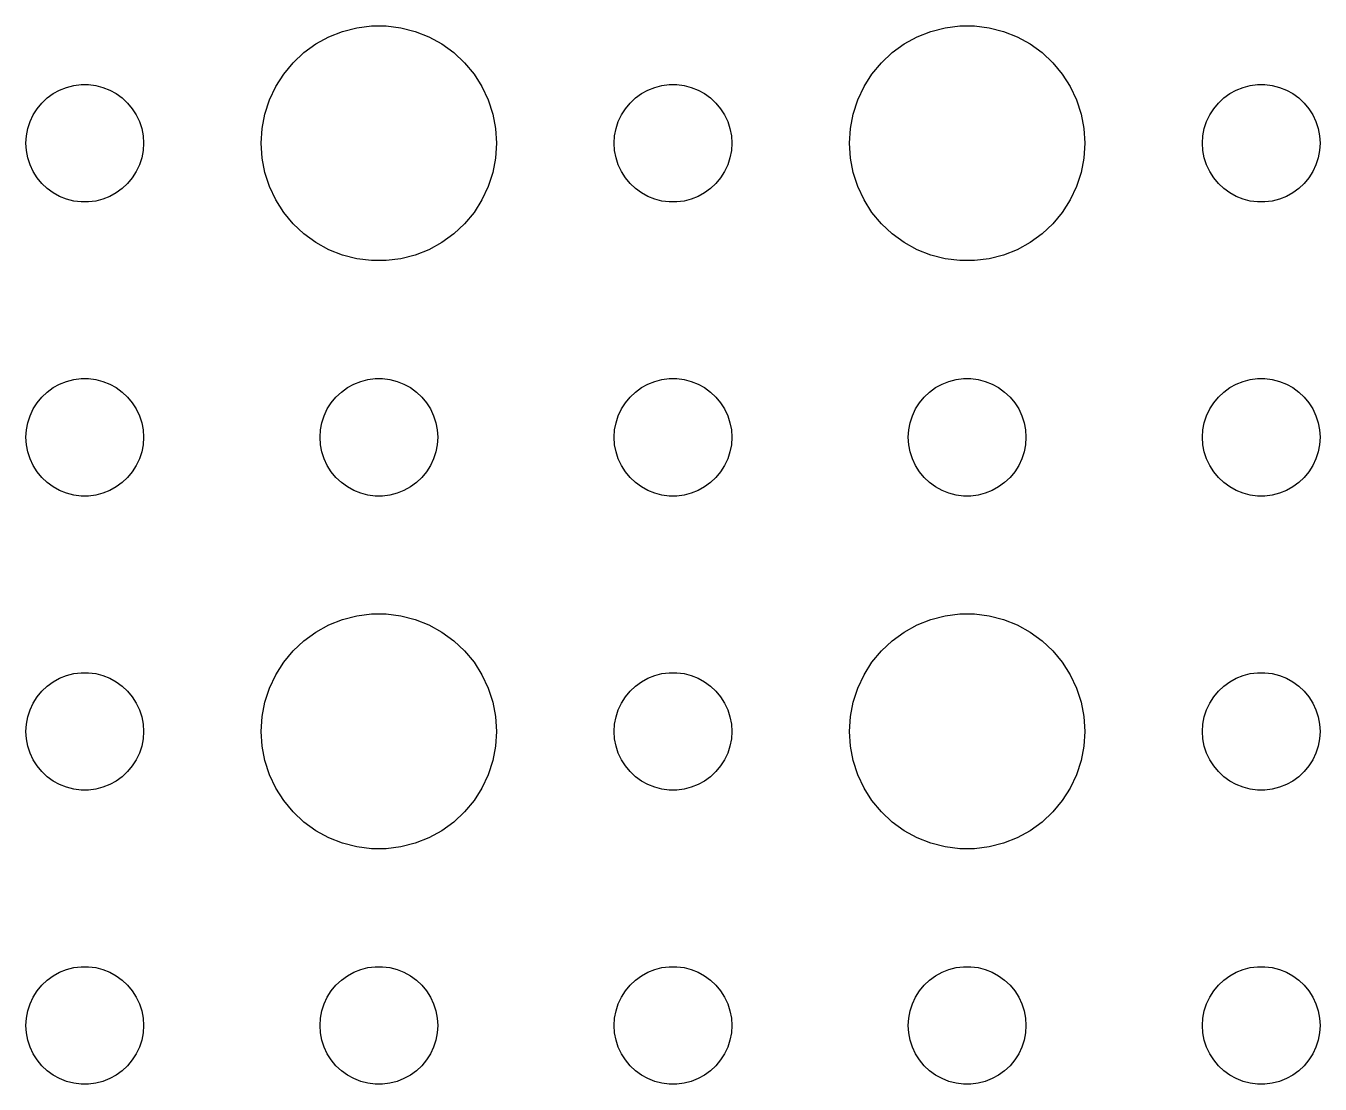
# Model space of a CAD drawing. Header units: metres. Extents: x -150 to 150, y -112 to 112.
# Drawn here: x -1.5 to 31.5, y -54 to -27.01 of the extents above; entities that cross this region are included whole.
import ezdxf

# ---------------------------------------------------------------- set-up
doc = ezdxf.new("R2010")
doc.units = ezdxf.units.M

msp = doc.modelspace()

# ---------------------------------------------------------------- linework, layer by layer
for p, q in [((6.57294, -27.1468), (6.93785, -27.0531)), ((6.93785, -27.0531), (7.31161, -27.0059)), ((7.31161, -27.0059), (7.68837, -27.0059)), ((7.68837, -27.0059), (8.06213, -27.0531)), ((8.06213, -27.0531), (8.42705, -27.1468)), ((21.5729, -27.1468), (21.9379, -27.0531)), ((21.9379, -27.0531), (22.3116, -27.0059)), ((22.3116, -27.0059), (22.6884, -27.0059)), ((22.6884, -27.0059), (23.0621, -27.0531)), ((23.0621, -27.0531), (23.427, -27.1468)), ((5.89252, -27.467), (6.22266, -27.2855)), ((6.22266, -27.2855), (6.57294, -27.1468)), ((8.42705, -27.1468), (8.77733, -27.2855)), ((8.77733, -27.2855), (9.10747, -27.467)), ((20.8925, -27.467), (21.2227, -27.2855)), ((21.2227, -27.2855), (21.5729, -27.1468)), ((23.427, -27.1468), (23.7773, -27.2855)), ((23.7773, -27.2855), (24.1075, -27.467)), ((5.31308, -27.9464), (5.58772, -27.6884)), ((5.58772, -27.6884), (5.89252, -27.467)), ((9.10747, -27.467), (9.41226, -27.6884)), ((9.41226, -27.6884), (9.6869, -27.9464)), ((20.3131, -27.9464), (20.5877, -27.6884)), ((20.5877, -27.6884), (20.8925, -27.467)), ((24.1075, -27.467), (24.4123, -27.6884)), ((24.4123, -27.6884), (24.6869, -27.9464)), ((5.07294, -28.2366), (5.31308, -27.9464)), ((9.6869, -27.9464), (9.92705, -28.2366)), ((20.0729, -28.2366), (20.3131, -27.9464)), ((24.6869, -27.9464), (24.927, -28.2366)), ((4.87108, -28.5547), (5.07294, -28.2366)), ((9.92705, -28.2366), (10.1289, -28.5547)), ((19.8711, -28.5547), (20.0729, -28.2366)), ((24.927, -28.2366), (25.1289, -28.5547)), ((-0.80373, -28.7335), (-0.63866, -28.6427)), ((-0.63866, -28.6427), (-0.46352, -28.5734)), ((-0.46352, -28.5734), (-0.28107, -28.5266)), ((-0.28107, -28.5266), (-0.09418, -28.503)), ((-0.09418, -28.503), (0.09418, -28.503)), ((0.09418, -28.503), (0.28107, -28.5266)), ((0.28107, -28.5266), (0.46352, -28.5734)), ((0.46352, -28.5734), (0.63866, -28.6427)), ((0.63866, -28.6427), (0.80373, -28.7335)), ((4.71066, -28.8956), (4.87108, -28.5547)), ((10.1289, -28.5547), (10.2893, -28.8956)), ((14.1963, -28.7335), (14.3613, -28.6427)), ((14.3613, -28.6427), (14.5365, -28.5734)), ((14.5365, -28.5734), (14.7189, -28.5266)), ((14.7189, -28.5266), (14.9058, -28.503)), ((14.9058, -28.503), (15.0942, -28.503)), ((15.0942, -28.503), (15.2811, -28.5266)), ((15.2811, -28.5266), (15.4635, -28.5734)), ((15.4635, -28.5734), (15.6387, -28.6427)), ((15.6387, -28.6427), (15.8037, -28.7335)), ((19.7107, -28.8956), (19.8711, -28.5547)), ((25.1289, -28.5547), (25.2893, -28.8956)), ((29.1963, -28.7335), (29.3613, -28.6427)), ((29.3613, -28.6427), (29.5365, -28.5734)), ((29.5365, -28.5734), (29.7189, -28.5266)), ((29.7189, -28.5266), (29.9058, -28.503)), ((29.9058, -28.503), (30.0942, -28.503)), ((30.0942, -28.503), (30.2811, -28.5266)), ((30.2811, -28.5266), (30.4635, -28.5734)), ((30.4635, -28.5734), (30.6387, -28.6427)), ((30.6387, -28.6427), (30.8037, -28.7335)), ((-1.21352, -29.1183), (-1.09344, -28.9732)), ((-1.09344, -28.9732), (-0.95613, -28.8442)), ((-0.95613, -28.8442), (-0.80373, -28.7335)), ((0.80373, -28.7335), (0.95613, -28.8442)), ((0.95613, -28.8442), (1.09344, -28.9732)), ((1.09344, -28.9732), (1.21352, -29.1183)), ((4.59424, -29.2539), (4.71066, -28.8956)), ((10.2893, -28.8956), (10.4057, -29.2539)), ((13.7865, -29.1183), (13.9065, -28.9732)), ((13.9065, -28.9732), (14.0439, -28.8442)), ((14.0439, -28.8442), (14.1963, -28.7335)), ((15.8037, -28.7335), (15.9561, -28.8442)), ((15.9561, -28.8442), (16.0934, -28.9732)), ((16.0934, -28.9732), (16.2135, -29.1183)), ((19.5942, -29.2539), (19.7107, -28.8956)), ((25.2893, -28.8956), (25.4057, -29.2539)), ((28.7865, -29.1183), (28.9065, -28.9732)), ((28.9065, -28.9732), (29.0439, -28.8442)), ((29.0439, -28.8442), (29.1963, -28.7335)), ((30.8037, -28.7335), (30.9561, -28.8442)), ((30.9561, -28.8442), (31.0934, -28.9732)), ((31.0934, -28.9732), (31.2135, -29.1183)), ((-1.39465, -29.4478), (-1.31445, -29.2774)), ((-1.31445, -29.2774), (-1.21352, -29.1183)), ((1.21352, -29.1183), (1.31445, -29.2774)), ((1.31445, -29.2774), (1.39465, -29.4478)), ((4.52365, -29.624), (4.59424, -29.2539)), ((10.4057, -29.2539), (10.4763, -29.624)), ((13.6053, -29.4478), (13.6855, -29.2774)), ((13.6855, -29.2774), (13.7865, -29.1183)), ((16.2135, -29.1183), (16.3145, -29.2774)), ((16.3145, -29.2774), (16.3947, -29.4478)), ((19.5237, -29.624), (19.5942, -29.2539)), ((25.4057, -29.2539), (25.4763, -29.624)), ((28.6053, -29.4478), (28.6855, -29.2774)), ((28.6855, -29.2774), (28.7865, -29.1183)), ((31.2135, -29.1183), (31.3145, -29.2774)), ((31.3145, -29.2774), (31.3947, -29.4478)), ((-1.48816, -29.812), (-1.45287, -29.627)), ((-1.45287, -29.627), (-1.39465, -29.4478)), ((1.39465, -29.4478), (1.45287, -29.627)), ((1.45287, -29.627), (1.48816, -29.812)), ((4.5, -30), (4.52365, -29.624)), ((10.4763, -29.624), (10.5, -30)), ((13.5118, -29.812), (13.5471, -29.627)), ((13.5471, -29.627), (13.6053, -29.4478)), ((16.3947, -29.4478), (16.4529, -29.627)), ((16.4529, -29.627), (16.4882, -29.812)), ((19.5, -30), (19.5237, -29.624)), ((25.4763, -29.624), (25.5, -30)), ((28.5118, -29.812), (28.5471, -29.627)), ((28.5471, -29.627), (28.6053, -29.4478)), ((31.3947, -29.4478), (31.4529, -29.627)), ((31.4529, -29.627), (31.4882, -29.812)), ((-1.5, -30), (-1.48816, -29.812)), ((-1.48816, -30.188), (-1.5, -30)), ((1.48816, -29.812), (1.5, -30)), ((1.5, -30), (1.48816, -30.188)), ((4.52365, -30.376), (4.5, -30)), ((10.5, -30), (10.4763, -30.376)), ((13.5, -30), (13.5118, -29.812)), ((13.5118, -30.188), (13.5, -30)), ((16.4882, -29.812), (16.5, -30)), ((16.5, -30), (16.4882, -30.188)), ((19.5237, -30.376), (19.5, -30)), ((25.5, -30), (25.4763, -30.376)), ((28.5, -30), (28.5118, -29.812)), ((28.5118, -30.188), (28.5, -30)), ((31.4882, -29.812), (31.5, -30)), ((31.5, -30), (31.4882, -30.188)), ((-1.45287, -30.373), (-1.48816, -30.188)), ((1.48816, -30.188), (1.45287, -30.373)), ((13.5471, -30.373), (13.5118, -30.188)), ((16.4882, -30.188), (16.4529, -30.373)), ((28.5471, -30.373), (28.5118, -30.188)), ((31.4882, -30.188), (31.4529, -30.373)), ((-1.39465, -30.5522), (-1.45287, -30.373)), ((-1.31445, -30.7226), (-1.39465, -30.5522)), ((1.39465, -30.5522), (1.31445, -30.7226)), ((1.45287, -30.373), (1.39465, -30.5522)), ((4.59424, -30.7461), (4.52365, -30.376)), ((10.4763, -30.376), (10.4057, -30.7461)), ((13.6053, -30.5522), (13.5471, -30.373)), ((13.6855, -30.7226), (13.6053, -30.5522)), ((16.3947, -30.5522), (16.3145, -30.7226)), ((16.4529, -30.373), (16.3947, -30.5522)), ((19.5942, -30.7461), (19.5237, -30.376)), ((25.4763, -30.376), (25.4057, -30.7461)), ((28.6053, -30.5522), (28.5471, -30.373)), ((28.6855, -30.7226), (28.6053, -30.5522)), ((31.3947, -30.5522), (31.3145, -30.7226)), ((31.4529, -30.373), (31.3947, -30.5522)), ((-1.21352, -30.8817), (-1.31445, -30.7226)), ((-1.09344, -31.0268), (-1.21352, -30.8817)), ((1.21352, -30.8817), (1.09344, -31.0268)), ((1.31445, -30.7226), (1.21352, -30.8817)), ((4.71066, -31.1044), (4.59424, -30.7461)), ((10.4057, -30.7461), (10.2893, -31.1044)), ((13.7865, -30.8817), (13.6855, -30.7226)), ((13.9065, -31.0268), (13.7865, -30.8817)), ((16.2135, -30.8817), (16.0934, -31.0268)), ((16.3145, -30.7226), (16.2135, -30.8817)), ((19.7107, -31.1044), (19.5942, -30.7461)), ((25.4057, -30.7461), (25.2893, -31.1044)), ((28.7865, -30.8817), (28.6855, -30.7226)), ((28.9065, -31.0268), (28.7865, -30.8817)), ((31.2135, -30.8817), (31.0934, -31.0268)), ((31.3145, -30.7226), (31.2135, -30.8817)), ((-0.95613, -31.1558), (-1.09344, -31.0268)), ((-0.80373, -31.2665), (-0.95613, -31.1558)), ((-0.63866, -31.3572), (-0.80373, -31.2665)), ((0.80373, -31.2665), (0.63866, -31.3572)), ((0.95613, -31.1558), (0.80373, -31.2665)), ((1.09344, -31.0268), (0.95613, -31.1558)), ((4.87108, -31.4453), (4.71066, -31.1044)), ((10.2893, -31.1044), (10.1289, -31.4453)), ((14.0439, -31.1558), (13.9065, -31.0268)), ((14.1963, -31.2665), (14.0439, -31.1558)), ((14.3613, -31.3572), (14.1963, -31.2665)), ((15.8037, -31.2665), (15.6387, -31.3572)), ((15.9561, -31.1558), (15.8037, -31.2665)), ((16.0934, -31.0268), (15.9561, -31.1558)), ((19.8711, -31.4453), (19.7107, -31.1044)), ((25.2893, -31.1044), (25.1289, -31.4453)), ((29.0439, -31.1558), (28.9065, -31.0268)), ((29.1963, -31.2665), (29.0439, -31.1558)), ((29.3613, -31.3572), (29.1963, -31.2665)), ((30.8037, -31.2665), (30.6387, -31.3572)), ((30.9561, -31.1558), (30.8037, -31.2665)), ((31.0934, -31.0268), (30.9561, -31.1558)), ((-0.46352, -31.4266), (-0.63866, -31.3572)), ((-0.28107, -31.4734), (-0.46352, -31.4266)), ((-0.09418, -31.497), (-0.28107, -31.4734)), ((0.09418, -31.497), (-0.09418, -31.497)), ((0.28107, -31.4734), (0.09418, -31.497)), ((0.46352, -31.4266), (0.28107, -31.4734)), ((0.63866, -31.3572), (0.46352, -31.4266)), ((5.07294, -31.7634), (4.87108, -31.4453)), ((10.1289, -31.4453), (9.92705, -31.7634)), ((14.5365, -31.4266), (14.3613, -31.3572)), ((14.7189, -31.4734), (14.5365, -31.4266)), ((14.9058, -31.497), (14.7189, -31.4734)), ((15.0942, -31.497), (14.9058, -31.497)), ((15.2811, -31.4734), (15.0942, -31.497)), ((15.4635, -31.4266), (15.2811, -31.4734)), ((15.6387, -31.3572), (15.4635, -31.4266)), ((20.0729, -31.7634), (19.8711, -31.4453)), ((25.1289, -31.4453), (24.927, -31.7634)), ((29.5365, -31.4266), (29.3613, -31.3572)), ((29.7189, -31.4734), (29.5365, -31.4266)), ((29.9058, -31.497), (29.7189, -31.4734)), ((30.0942, -31.497), (29.9058, -31.497)), ((30.2811, -31.4734), (30.0942, -31.497)), ((30.4635, -31.4266), (30.2811, -31.4734)), ((30.6387, -31.3572), (30.4635, -31.4266)), ((5.31308, -32.0536), (5.07294, -31.7634)), ((9.92705, -31.7634), (9.6869, -32.0536)), ((20.3131, -32.0536), (20.0729, -31.7634)), ((24.927, -31.7634), (24.6869, -32.0536)), ((5.58772, -32.3115), (5.31308, -32.0536)), ((5.89252, -32.533), (5.58772, -32.3115)), ((9.41226, -32.3115), (9.10747, -32.533)), ((9.6869, -32.0536), (9.41226, -32.3115)), ((20.5877, -32.3115), (20.3131, -32.0536)), ((20.8925, -32.533), (20.5877, -32.3115)), ((24.4123, -32.3115), (24.1075, -32.533)), ((24.6869, -32.0536), (24.4123, -32.3115)), ((6.22266, -32.7145), (5.89252, -32.533)), ((9.10747, -32.533), (8.77733, -32.7145)), ((21.2227, -32.7145), (20.8925, -32.533)), ((24.1075, -32.533), (23.7773, -32.7145)), ((6.57294, -32.8532), (6.22266, -32.7145)), ((6.93785, -32.9469), (6.57294, -32.8532)), ((7.31161, -32.9941), (6.93785, -32.9469)), ((7.68837, -32.9941), (7.31161, -32.9941)), ((8.06213, -32.9469), (7.68837, -32.9941)), ((8.42705, -32.8532), (8.06213, -32.9469)), ((8.77733, -32.7145), (8.42705, -32.8532)), ((21.5729, -32.8532), (21.2227, -32.7145)), ((21.9379, -32.9469), (21.5729, -32.8532)), ((22.3116, -32.9941), (21.9379, -32.9469)), ((22.6884, -32.9941), (22.3116, -32.9941)), ((23.0621, -32.9469), (22.6884, -32.9941)), ((23.427, -32.8532), (23.0621, -32.9469)), ((23.7773, -32.7145), (23.427, -32.8532)), ((-0.95613, -36.3442), (-0.80373, -36.2335)), ((-0.80373, -36.2335), (-0.63866, -36.1428)), ((-0.63866, -36.1428), (-0.46352, -36.0734)), ((-0.46352, -36.0734), (-0.28107, -36.0266)), ((-0.28107, -36.0266), (-0.09418, -36.003)), ((-0.09418, -36.003), (0.09418, -36.003)), ((0.09418, -36.003), (0.28107, -36.0266)), ((0.28107, -36.0266), (0.46352, -36.0734)), ((0.46352, -36.0734), (0.63866, -36.1428)), ((0.63866, -36.1428), (0.80373, -36.2335)), ((0.80373, -36.2335), (0.95613, -36.3442)), ((6.54385, -36.3442), (6.69626, -36.2335)), ((6.69626, -36.2335), (6.86133, -36.1428)), ((6.86133, -36.1428), (7.03647, -36.0734)), ((7.03647, -36.0734), (7.21892, -36.0266)), ((7.21892, -36.0266), (7.40581, -36.003)), ((7.40581, -36.003), (7.59418, -36.003)), ((7.59418, -36.003), (7.78107, -36.0266)), ((7.78107, -36.0266), (7.96352, -36.0734)), ((7.96352, -36.0734), (8.13866, -36.1428)), ((8.13866, -36.1428), (8.30373, -36.2335)), ((8.30373, -36.2335), (8.45613, -36.3442)), ((14.0439, -36.3442), (14.1963, -36.2335)), ((14.1963, -36.2335), (14.3613, -36.1428)), ((14.3613, -36.1428), (14.5365, -36.0734)), ((14.5365, -36.0734), (14.7189, -36.0266)), ((14.7189, -36.0266), (14.9058, -36.003)), ((14.9058, -36.003), (15.0942, -36.003)), ((15.0942, -36.003), (15.2811, -36.0266)), ((15.2811, -36.0266), (15.4635, -36.0734)), ((15.4635, -36.0734), (15.6387, -36.1428)), ((15.6387, -36.1428), (15.8037, -36.2335)), ((15.8037, -36.2335), (15.9561, -36.3442)), ((21.5439, -36.3442), (21.6963, -36.2335)), ((21.6963, -36.2335), (21.8613, -36.1428)), ((21.8613, -36.1428), (22.0365, -36.0734)), ((22.0365, -36.0734), (22.2189, -36.0266)), ((22.2189, -36.0266), (22.4058, -36.003)), ((22.4058, -36.003), (22.5942, -36.003)), ((22.5942, -36.003), (22.7811, -36.0266)), ((22.7811, -36.0266), (22.9635, -36.0734)), ((22.9635, -36.0734), (23.1387, -36.1428)), ((23.1387, -36.1428), (23.3037, -36.2335)), ((23.3037, -36.2335), (23.4561, -36.3442)), ((29.0439, -36.3442), (29.1963, -36.2335)), ((29.1963, -36.2335), (29.3613, -36.1428)), ((29.3613, -36.1428), (29.5365, -36.0734)), ((29.5365, -36.0734), (29.7189, -36.0266)), ((29.7189, -36.0266), (29.9058, -36.003)), ((29.9058, -36.003), (30.0942, -36.003)), ((30.0942, -36.003), (30.2811, -36.0266)), ((30.2811, -36.0266), (30.4635, -36.0734)), ((30.4635, -36.0734), (30.6387, -36.1428)), ((30.6387, -36.1428), (30.8037, -36.2335)), ((30.8037, -36.2335), (30.9561, -36.3442)), ((-1.31445, -36.7774), (-1.21352, -36.6183)), ((-1.21352, -36.6183), (-1.09344, -36.4732)), ((-1.09344, -36.4732), (-0.95613, -36.3442)), ((0.95613, -36.3442), (1.09344, -36.4732)), ((1.09344, -36.4732), (1.21352, -36.6183)), ((1.21352, -36.6183), (1.31445, -36.7774)), ((6.18553, -36.7774), (6.28647, -36.6183)), ((6.28647, -36.6183), (6.40654, -36.4732)), ((6.40654, -36.4732), (6.54385, -36.3442)), ((8.45613, -36.3442), (8.59344, -36.4732)), ((8.59344, -36.4732), (8.71352, -36.6183)), ((8.71352, -36.6183), (8.81445, -36.7774)), ((13.6855, -36.7774), (13.7865, -36.6183)), ((13.7865, -36.6183), (13.9065, -36.4732)), ((13.9065, -36.4732), (14.0439, -36.3442)), ((15.9561, -36.3442), (16.0934, -36.4732)), ((16.0934, -36.4732), (16.2135, -36.6183)), ((16.2135, -36.6183), (16.3145, -36.7774)), ((21.1855, -36.7774), (21.2865, -36.6183)), ((21.2865, -36.6183), (21.4065, -36.4732)), ((21.4065, -36.4732), (21.5439, -36.3442)), ((23.4561, -36.3442), (23.5934, -36.4732)), ((23.5934, -36.4732), (23.7135, -36.6183)), ((23.7135, -36.6183), (23.8145, -36.7774)), ((28.6855, -36.7774), (28.7865, -36.6183)), ((28.7865, -36.6183), (28.9065, -36.4732)), ((28.9065, -36.4732), (29.0439, -36.3442)), ((30.9561, -36.3442), (31.0934, -36.4732)), ((31.0934, -36.4732), (31.2135, -36.6183)), ((31.2135, -36.6183), (31.3145, -36.7774)), ((-1.45287, -37.127), (-1.39465, -36.9478)), ((-1.39465, -36.9478), (-1.31445, -36.7774)), ((1.31445, -36.7774), (1.39465, -36.9478)), ((1.39465, -36.9478), (1.45287, -37.127)), ((6.04712, -37.127), (6.10533, -36.9478)), ((6.10533, -36.9478), (6.18553, -36.7774)), ((8.81445, -36.7774), (8.89465, -36.9478)), ((8.89465, -36.9478), (8.95287, -37.127)), ((13.5471, -37.127), (13.6053, -36.9478)), ((13.6053, -36.9478), (13.6855, -36.7774)), ((16.3145, -36.7774), (16.3947, -36.9478)), ((16.3947, -36.9478), (16.4529, -37.127)), ((21.0471, -37.127), (21.1053, -36.9478)), ((21.1053, -36.9478), (21.1855, -36.7774)), ((23.8145, -36.7774), (23.8947, -36.9478)), ((23.8947, -36.9478), (23.9529, -37.127)), ((28.5471, -37.127), (28.6053, -36.9478)), ((28.6053, -36.9478), (28.6855, -36.7774)), ((31.3145, -36.7774), (31.3947, -36.9478)), ((31.3947, -36.9478), (31.4529, -37.127)), ((-1.48816, -37.312), (-1.45287, -37.127)), ((1.45287, -37.127), (1.48816, -37.312)), ((6.01183, -37.312), (6.04712, -37.127)), ((8.95287, -37.127), (8.98816, -37.312)), ((13.5118, -37.312), (13.5471, -37.127)), ((16.4529, -37.127), (16.4882, -37.312)), ((21.0118, -37.312), (21.0471, -37.127)), ((23.9529, -37.127), (23.9882, -37.312)), ((28.5118, -37.312), (28.5471, -37.127)), ((31.4529, -37.127), (31.4882, -37.312)), ((-1.5, -37.5), (-1.48816, -37.312)), ((-1.48816, -37.688), (-1.5, -37.5)), ((1.48816, -37.312), (1.5, -37.5)), ((1.5, -37.5), (1.48816, -37.688)), ((6, -37.5), (6.01183, -37.312)), ((6.01183, -37.688), (6, -37.5)), ((8.98816, -37.312), (9, -37.5)), ((9, -37.5), (8.98816, -37.688)), ((13.5, -37.5), (13.5118, -37.312)), ((13.5118, -37.688), (13.5, -37.5)), ((16.4882, -37.312), (16.5, -37.5)), ((16.5, -37.5), (16.4882, -37.688)), ((21, -37.5), (21.0118, -37.312)), ((21.0118, -37.688), (21, -37.5)), ((23.9882, -37.312), (24, -37.5)), ((24, -37.5), (23.9882, -37.688)), ((28.5, -37.5), (28.5118, -37.312)), ((28.5118, -37.688), (28.5, -37.5)), ((31.4882, -37.312), (31.5, -37.5)), ((31.5, -37.5), (31.4882, -37.688)), ((-1.45287, -37.873), (-1.48816, -37.688)), ((-1.39465, -38.0522), (-1.45287, -37.873)), ((1.45287, -37.873), (1.39465, -38.0522)), ((1.48816, -37.688), (1.45287, -37.873)), ((6.04712, -37.873), (6.01183, -37.688)), ((6.10533, -38.0522), (6.04712, -37.873)), ((8.95287, -37.873), (8.89465, -38.0522)), ((8.98816, -37.688), (8.95287, -37.873)), ((13.5471, -37.873), (13.5118, -37.688)), ((13.6053, -38.0522), (13.5471, -37.873)), ((16.4529, -37.873), (16.3947, -38.0522)), ((16.4882, -37.688), (16.4529, -37.873)), ((21.0471, -37.873), (21.0118, -37.688)), ((21.1053, -38.0522), (21.0471, -37.873)), ((23.9529, -37.873), (23.8947, -38.0522)), ((23.9882, -37.688), (23.9529, -37.873)), ((28.5471, -37.873), (28.5118, -37.688)), ((28.6053, -38.0522), (28.5471, -37.873)), ((31.4529, -37.873), (31.3947, -38.0522)), ((31.4882, -37.688), (31.4529, -37.873)), ((-1.31445, -38.2226), (-1.39465, -38.0522)), ((-1.21352, -38.3817), (-1.31445, -38.2226)), ((1.31445, -38.2226), (1.21352, -38.3817)), ((1.39465, -38.0522), (1.31445, -38.2226)), ((6.18553, -38.2226), (6.10533, -38.0522)), ((6.28647, -38.3817), (6.18553, -38.2226)), ((8.81445, -38.2226), (8.71352, -38.3817)), ((8.89465, -38.0522), (8.81445, -38.2226)), ((13.6855, -38.2226), (13.6053, -38.0522)), ((13.7865, -38.3817), (13.6855, -38.2226)), ((16.3145, -38.2226), (16.2135, -38.3817)), ((16.3947, -38.0522), (16.3145, -38.2226)), ((21.1855, -38.2226), (21.1053, -38.0522)), ((21.2865, -38.3817), (21.1855, -38.2226)), ((23.8145, -38.2226), (23.7135, -38.3817)), ((23.8947, -38.0522), (23.8145, -38.2226)), ((28.6855, -38.2226), (28.6053, -38.0522)), ((28.7865, -38.3817), (28.6855, -38.2226)), ((31.3145, -38.2226), (31.2135, -38.3817)), ((31.3947, -38.0522), (31.3145, -38.2226)), ((-1.09344, -38.5268), (-1.21352, -38.3817)), ((-0.95613, -38.6558), (-1.09344, -38.5268)), ((1.09344, -38.5268), (0.95613, -38.6558)), ((1.21352, -38.3817), (1.09344, -38.5268)), ((6.40654, -38.5268), (6.28647, -38.3817)), ((6.54385, -38.6558), (6.40654, -38.5268)), ((8.59344, -38.5268), (8.45613, -38.6558)), ((8.71352, -38.3817), (8.59344, -38.5268)), ((13.9065, -38.5268), (13.7865, -38.3817)), ((14.0439, -38.6558), (13.9065, -38.5268)), ((16.0934, -38.5268), (15.9561, -38.6558)), ((16.2135, -38.3817), (16.0934, -38.5268)), ((21.4065, -38.5268), (21.2865, -38.3817)), ((21.5439, -38.6558), (21.4065, -38.5268)), ((23.5934, -38.5268), (23.4561, -38.6558)), ((23.7135, -38.3817), (23.5934, -38.5268)), ((28.9065, -38.5268), (28.7865, -38.3817)), ((29.0439, -38.6558), (28.9065, -38.5268)), ((31.0934, -38.5268), (30.9561, -38.6558)), ((31.2135, -38.3817), (31.0934, -38.5268)), ((-0.80373, -38.7665), (-0.95613, -38.6558)), ((-0.63866, -38.8572), (-0.80373, -38.7665)), ((-0.46352, -38.9266), (-0.63866, -38.8572)), ((-0.28107, -38.9734), (-0.46352, -38.9266)), ((0.46352, -38.9266), (0.28107, -38.9734)), ((0.63866, -38.8572), (0.46352, -38.9266)), ((0.80373, -38.7665), (0.63866, -38.8572)), ((0.95613, -38.6558), (0.80373, -38.7665)), ((6.69626, -38.7665), (6.54385, -38.6558)), ((6.86133, -38.8572), (6.69626, -38.7665)), ((7.03647, -38.9266), (6.86133, -38.8572)), ((7.21892, -38.9734), (7.03647, -38.9266)), ((7.96352, -38.9266), (7.78107, -38.9734)), ((8.13866, -38.8572), (7.96352, -38.9266)), ((8.30373, -38.7665), (8.13866, -38.8572)), ((8.45613, -38.6558), (8.30373, -38.7665)), ((14.1963, -38.7665), (14.0439, -38.6558)), ((14.3613, -38.8572), (14.1963, -38.7665)), ((14.5365, -38.9266), (14.3613, -38.8572)), ((14.7189, -38.9734), (14.5365, -38.9266)), ((15.4635, -38.9266), (15.2811, -38.9734)), ((15.6387, -38.8572), (15.4635, -38.9266)), ((15.8037, -38.7665), (15.6387, -38.8572)), ((15.9561, -38.6558), (15.8037, -38.7665)), ((21.6963, -38.7665), (21.5439, -38.6558)), ((21.8613, -38.8572), (21.6963, -38.7665)), ((22.0365, -38.9266), (21.8613, -38.8572)), ((22.2189, -38.9734), (22.0365, -38.9266)), ((22.9635, -38.9266), (22.7811, -38.9734)), ((23.1387, -38.8572), (22.9635, -38.9266)), ((23.3037, -38.7665), (23.1387, -38.8572)), ((23.4561, -38.6558), (23.3037, -38.7665)), ((29.1963, -38.7665), (29.0439, -38.6558)), ((29.3613, -38.8572), (29.1963, -38.7665)), ((29.5365, -38.9266), (29.3613, -38.8572)), ((29.7189, -38.9734), (29.5365, -38.9266)), ((30.4635, -38.9266), (30.2811, -38.9734)), ((30.6387, -38.8572), (30.4635, -38.9266)), ((30.8037, -38.7665), (30.6387, -38.8572)), ((30.9561, -38.6558), (30.8037, -38.7665)), ((-0.09418, -38.997), (-0.28107, -38.9734)), ((0.09418, -38.997), (-0.09418, -38.997)), ((0.28107, -38.9734), (0.09418, -38.997)), ((7.40581, -38.997), (7.21892, -38.9734)), ((7.59418, -38.997), (7.40581, -38.997)), ((7.78107, -38.9734), (7.59418, -38.997)), ((14.9058, -38.997), (14.7189, -38.9734)), ((15.0942, -38.997), (14.9058, -38.997)), ((15.2811, -38.9734), (15.0942, -38.997)), ((22.4058, -38.997), (22.2189, -38.9734)), ((22.5942, -38.997), (22.4058, -38.997)), ((22.7811, -38.9734), (22.5942, -38.997)), ((29.9058, -38.997), (29.7189, -38.9734)), ((30.0942, -38.997), (29.9058, -38.997)), ((30.2811, -38.9734), (30.0942, -38.997)), ((6.22266, -42.2855), (6.57294, -42.1468)), ((6.57294, -42.1468), (6.93785, -42.0531)), ((6.93785, -42.0531), (7.31161, -42.0059)), ((7.31161, -42.0059), (7.68837, -42.0059)), ((7.68837, -42.0059), (8.06213, -42.0531)), ((8.06213, -42.0531), (8.42705, -42.1468)), ((8.42705, -42.1468), (8.77733, -42.2855)), ((21.2227, -42.2855), (21.5729, -42.1468)), ((21.5729, -42.1468), (21.9379, -42.0531)), ((21.9379, -42.0531), (22.3116, -42.0059)), ((22.3116, -42.0059), (22.6884, -42.0059)), ((22.6884, -42.0059), (23.0621, -42.0531)), ((23.0621, -42.0531), (23.427, -42.1468)), ((23.427, -42.1468), (23.7773, -42.2855)), ((5.58772, -42.6885), (5.89252, -42.467)), ((5.89252, -42.467), (6.22266, -42.2855)), ((8.77733, -42.2855), (9.10747, -42.467)), ((9.10747, -42.467), (9.41226, -42.6885)), ((20.5877, -42.6885), (20.8925, -42.467)), ((20.8925, -42.467), (21.2227, -42.2855)), ((23.7773, -42.2855), (24.1075, -42.467)), ((24.1075, -42.467), (24.4123, -42.6885)), ((5.31308, -42.9464), (5.58772, -42.6885)), ((9.41226, -42.6885), (9.6869, -42.9464)), ((20.3131, -42.9464), (20.5877, -42.6885)), ((24.4123, -42.6885), (24.6869, -42.9464)), ((5.07294, -43.2366), (5.31308, -42.9464)), ((9.6869, -42.9464), (9.92705, -43.2366)), ((20.0729, -43.2366), (20.3131, -42.9464)), ((24.6869, -42.9464), (24.927, -43.2366)), ((-0.46352, -43.5734), (-0.28107, -43.5266)), ((-0.28107, -43.5266), (-0.09418, -43.503)), ((-0.09418, -43.503), (0.09418, -43.503)), ((0.09418, -43.503), (0.28107, -43.5266)), ((0.28107, -43.5266), (0.46352, -43.5734)), ((4.71066, -43.8956), (4.87108, -43.5547)), ((4.87108, -43.5547), (5.07294, -43.2366)), ((9.92705, -43.2366), (10.1289, -43.5547)), ((10.1289, -43.5547), (10.2893, -43.8956)), ((14.5365, -43.5734), (14.7189, -43.5266)), ((14.7189, -43.5266), (14.9058, -43.503)), ((14.9058, -43.503), (15.0942, -43.503)), ((15.0942, -43.503), (15.2811, -43.5266)), ((15.2811, -43.5266), (15.4635, -43.5734)), ((19.7107, -43.8956), (19.8711, -43.5547)), ((19.8711, -43.5547), (20.0729, -43.2366)), ((24.927, -43.2366), (25.1289, -43.5547)), ((25.1289, -43.5547), (25.2893, -43.8956)), ((29.5365, -43.5734), (29.7189, -43.5266)), ((29.7189, -43.5266), (29.9058, -43.503)), ((29.9058, -43.503), (30.0942, -43.503)), ((30.0942, -43.503), (30.2811, -43.5266)), ((30.2811, -43.5266), (30.4635, -43.5734)), ((-1.09344, -43.9732), (-0.95613, -43.8442)), ((-0.95613, -43.8442), (-0.80373, -43.7335)), ((-0.80373, -43.7335), (-0.63866, -43.6428)), ((-0.63866, -43.6428), (-0.46352, -43.5734)), ((0.46352, -43.5734), (0.63866, -43.6428)), ((0.63866, -43.6428), (0.80373, -43.7335)), ((0.80373, -43.7335), (0.95613, -43.8442)), ((0.95613, -43.8442), (1.09344, -43.9732)), ((13.9065, -43.9732), (14.0439, -43.8442)), ((14.0439, -43.8442), (14.1963, -43.7335)), ((14.1963, -43.7335), (14.3613, -43.6428)), ((14.3613, -43.6428), (14.5365, -43.5734)), ((15.4635, -43.5734), (15.6387, -43.6428)), ((15.6387, -43.6428), (15.8037, -43.7335)), ((15.8037, -43.7335), (15.9561, -43.8442)), ((15.9561, -43.8442), (16.0934, -43.9732)), ((28.9065, -43.9732), (29.0439, -43.8442)), ((29.0439, -43.8442), (29.1963, -43.7335)), ((29.1963, -43.7335), (29.3613, -43.6428)), ((29.3613, -43.6428), (29.5365, -43.5734)), ((30.4635, -43.5734), (30.6387, -43.6428)), ((30.6387, -43.6428), (30.8037, -43.7335)), ((30.8037, -43.7335), (30.9561, -43.8442)), ((30.9561, -43.8442), (31.0934, -43.9732)), ((-1.31445, -44.2774), (-1.21352, -44.1183)), ((-1.21352, -44.1183), (-1.09344, -43.9732)), ((1.09344, -43.9732), (1.21352, -44.1183)), ((1.21352, -44.1183), (1.31445, -44.2774)), ((4.59424, -44.2539), (4.71066, -43.8956)), ((10.2893, -43.8956), (10.4057, -44.2539)), ((13.6855, -44.2774), (13.7865, -44.1183)), ((13.7865, -44.1183), (13.9065, -43.9732)), ((16.0934, -43.9732), (16.2135, -44.1183)), ((16.2135, -44.1183), (16.3145, -44.2774)), ((19.5942, -44.2539), (19.7107, -43.8956)), ((25.2893, -43.8956), (25.4057, -44.2539)), ((28.6855, -44.2774), (28.7865, -44.1183)), ((28.7865, -44.1183), (28.9065, -43.9732)), ((31.0934, -43.9732), (31.2135, -44.1183)), ((31.2135, -44.1183), (31.3145, -44.2774)), ((-1.45287, -44.627), (-1.39465, -44.4478)), ((-1.39465, -44.4478), (-1.31445, -44.2774)), ((1.31445, -44.2774), (1.39465, -44.4478)), ((1.39465, -44.4478), (1.45287, -44.627)), ((4.52365, -44.624), (4.59424, -44.2539)), ((10.4057, -44.2539), (10.4763, -44.624)), ((13.5471, -44.627), (13.6053, -44.4478)), ((13.6053, -44.4478), (13.6855, -44.2774)), ((16.3145, -44.2774), (16.3947, -44.4478)), ((16.3947, -44.4478), (16.4529, -44.627)), ((19.5237, -44.624), (19.5942, -44.2539)), ((25.4057, -44.2539), (25.4763, -44.624)), ((28.5471, -44.627), (28.6053, -44.4478)), ((28.6053, -44.4478), (28.6855, -44.2774)), ((31.3145, -44.2774), (31.3947, -44.4478)), ((31.3947, -44.4478), (31.4529, -44.627)), ((-1.5, -45), (-1.48816, -44.812)), ((-1.48816, -44.812), (-1.45287, -44.627)), ((1.45287, -44.627), (1.48816, -44.812)), ((1.48816, -44.812), (1.5, -45)), ((4.5, -45), (4.52365, -44.624)), ((10.4763, -44.624), (10.5, -45)), ((13.5, -45), (13.5118, -44.812)), ((13.5118, -44.812), (13.5471, -44.627)), ((16.4529, -44.627), (16.4882, -44.812)), ((16.4882, -44.812), (16.5, -45)), ((19.5, -45), (19.5237, -44.624)), ((25.4763, -44.624), (25.5, -45)), ((28.5, -45), (28.5118, -44.812)), ((28.5118, -44.812), (28.5471, -44.627)), ((31.4529, -44.627), (31.4882, -44.812)), ((31.4882, -44.812), (31.5, -45)), ((-1.48816, -45.188), (-1.5, -45)), ((-1.45287, -45.373), (-1.48816, -45.188)), ((1.48816, -45.188), (1.45287, -45.373)), ((1.5, -45), (1.48816, -45.188)), ((4.52365, -45.376), (4.5, -45)), ((10.5, -45), (10.4763, -45.376)), ((13.5118, -45.188), (13.5, -45)), ((13.5471, -45.373), (13.5118, -45.188)), ((16.4882, -45.188), (16.4529, -45.373)), ((16.5, -45), (16.4882, -45.188)), ((19.5237, -45.376), (19.5, -45)), ((25.5, -45), (25.4763, -45.376)), ((28.5118, -45.188), (28.5, -45)), ((28.5471, -45.373), (28.5118, -45.188)), ((31.4882, -45.188), (31.4529, -45.373)), ((31.5, -45), (31.4882, -45.188)), ((-1.39465, -45.5522), (-1.45287, -45.373)), ((1.45287, -45.373), (1.39465, -45.5522)), ((4.59424, -45.7461), (4.52365, -45.376)), ((10.4763, -45.376), (10.4057, -45.7461)), ((13.6053, -45.5522), (13.5471, -45.373)), ((16.4529, -45.373), (16.3947, -45.5522)), ((19.5942, -45.7461), (19.5237, -45.376)), ((25.4763, -45.376), (25.4057, -45.7461)), ((28.6053, -45.5522), (28.5471, -45.373)), ((31.4529, -45.373), (31.3947, -45.5522)), ((-1.31445, -45.7226), (-1.39465, -45.5522)), ((-1.21352, -45.8817), (-1.31445, -45.7226)), ((1.31445, -45.7226), (1.21352, -45.8817)), ((1.39465, -45.5522), (1.31445, -45.7226)), ((4.71066, -46.1044), (4.59424, -45.7461)), ((10.4057, -45.7461), (10.2893, -46.1044)), ((13.6855, -45.7226), (13.6053, -45.5522)), ((13.7865, -45.8817), (13.6855, -45.7226)), ((16.3145, -45.7226), (16.2135, -45.8817)), ((16.3947, -45.5522), (16.3145, -45.7226)), ((19.7107, -46.1044), (19.5942, -45.7461)), ((25.4057, -45.7461), (25.2893, -46.1044)), ((28.6855, -45.7226), (28.6053, -45.5522)), ((28.7865, -45.8817), (28.6855, -45.7226)), ((31.3145, -45.7226), (31.2135, -45.8817)), ((31.3947, -45.5522), (31.3145, -45.7226)), ((-1.09344, -46.0268), (-1.21352, -45.8817)), ((-0.95613, -46.1558), (-1.09344, -46.0268)), ((-0.80373, -46.2665), (-0.95613, -46.1558)), ((0.95613, -46.1558), (0.80373, -46.2665)), ((1.09344, -46.0268), (0.95613, -46.1558)), ((1.21352, -45.8817), (1.09344, -46.0268)), ((4.87108, -46.4453), (4.71066, -46.1044)), ((10.2893, -46.1044), (10.1289, -46.4453)), ((13.9065, -46.0268), (13.7865, -45.8817)), ((14.0439, -46.1558), (13.9065, -46.0268)), ((14.1963, -46.2665), (14.0439, -46.1558)), ((15.9561, -46.1558), (15.8037, -46.2665)), ((16.0934, -46.0268), (15.9561, -46.1558)), ((16.2135, -45.8817), (16.0934, -46.0268)), ((19.8711, -46.4453), (19.7107, -46.1044)), ((25.2893, -46.1044), (25.1289, -46.4453)), ((28.9065, -46.0268), (28.7865, -45.8817)), ((29.0439, -46.1558), (28.9065, -46.0268)), ((29.1963, -46.2665), (29.0439, -46.1558)), ((30.9561, -46.1558), (30.8037, -46.2665)), ((31.0934, -46.0268), (30.9561, -46.1558)), ((31.2135, -45.8817), (31.0934, -46.0268)), ((-0.63866, -46.3572), (-0.80373, -46.2665)), ((-0.46352, -46.4266), (-0.63866, -46.3572)), ((-0.28107, -46.4734), (-0.46352, -46.4266)), ((-0.09418, -46.497), (-0.28107, -46.4734)), ((0.09418, -46.497), (-0.09418, -46.497)), ((0.28107, -46.4734), (0.09418, -46.497)), ((0.46352, -46.4266), (0.28107, -46.4734)), ((0.63866, -46.3572), (0.46352, -46.4266)), ((0.80373, -46.2665), (0.63866, -46.3572)), ((5.07294, -46.7634), (4.87108, -46.4453)), ((10.1289, -46.4453), (9.92705, -46.7634)), ((14.3613, -46.3572), (14.1963, -46.2665)), ((14.5365, -46.4266), (14.3613, -46.3572)), ((14.7189, -46.4734), (14.5365, -46.4266)), ((14.9058, -46.497), (14.7189, -46.4734)), ((15.0942, -46.497), (14.9058, -46.497)), ((15.2811, -46.4734), (15.0942, -46.497)), ((15.4635, -46.4266), (15.2811, -46.4734)), ((15.6387, -46.3572), (15.4635, -46.4266)), ((15.8037, -46.2665), (15.6387, -46.3572)), ((20.0729, -46.7634), (19.8711, -46.4453)), ((25.1289, -46.4453), (24.927, -46.7634)), ((29.3613, -46.3572), (29.1963, -46.2665)), ((29.5365, -46.4266), (29.3613, -46.3572)), ((29.7189, -46.4734), (29.5365, -46.4266)), ((29.9058, -46.497), (29.7189, -46.4734)), ((30.0942, -46.497), (29.9058, -46.497)), ((30.2811, -46.4734), (30.0942, -46.497)), ((30.4635, -46.4266), (30.2811, -46.4734)), ((30.6387, -46.3572), (30.4635, -46.4266)), ((30.8037, -46.2665), (30.6387, -46.3572)), ((5.31308, -47.0536), (5.07294, -46.7634)), ((9.92705, -46.7634), (9.6869, -47.0536)), ((20.3131, -47.0536), (20.0729, -46.7634)), ((24.927, -46.7634), (24.6869, -47.0536)), ((5.58772, -47.3115), (5.31308, -47.0536)), ((9.6869, -47.0536), (9.41226, -47.3115)), ((20.5877, -47.3115), (20.3131, -47.0536)), ((24.6869, -47.0536), (24.4123, -47.3115)), ((5.89252, -47.533), (5.58772, -47.3115)), ((9.41226, -47.3115), (9.10747, -47.533)), ((20.8925, -47.533), (20.5877, -47.3115)), ((24.4123, -47.3115), (24.1075, -47.533)), ((6.22266, -47.7145), (5.89252, -47.533)), ((6.57294, -47.8532), (6.22266, -47.7145)), ((8.77733, -47.7145), (8.42705, -47.8532)), ((9.10747, -47.533), (8.77733, -47.7145)), ((21.2227, -47.7145), (20.8925, -47.533)), ((21.5729, -47.8532), (21.2227, -47.7145)), ((23.7773, -47.7145), (23.427, -47.8532)), ((24.1075, -47.533), (23.7773, -47.7145)), ((6.93785, -47.9469), (6.57294, -47.8532)), ((7.31161, -47.9941), (6.93785, -47.9469)), ((7.68837, -47.9941), (7.31161, -47.9941)), ((8.06213, -47.9469), (7.68837, -47.9941)), ((8.42705, -47.8532), (8.06213, -47.9469)), ((21.9379, -47.9469), (21.5729, -47.8532)), ((22.3116, -47.9941), (21.9379, -47.9469)), ((22.6884, -47.9941), (22.3116, -47.9941)), ((23.0621, -47.9469), (22.6884, -47.9941)), ((23.427, -47.8532), (23.0621, -47.9469)), ((-0.80373, -51.2335), (-0.63866, -51.1428)), ((-0.63866, -51.1428), (-0.46352, -51.0734)), ((-0.46352, -51.0734), (-0.28107, -51.0266)), ((-0.28107, -51.0266), (-0.09418, -51.003)), ((-0.09418, -51.003), (0.09418, -51.003)), ((0.09418, -51.003), (0.28107, -51.0266)), ((0.28107, -51.0266), (0.46352, -51.0734)), ((0.46352, -51.0734), (0.63866, -51.1428)), ((0.63866, -51.1428), (0.80373, -51.2335)), ((6.69626, -51.2335), (6.86133, -51.1428)), ((6.86133, -51.1428), (7.03647, -51.0734)), ((7.03647, -51.0734), (7.21892, -51.0266)), ((7.21892, -51.0266), (7.40581, -51.003)), ((7.40581, -51.003), (7.59418, -51.003)), ((7.59418, -51.003), (7.78107, -51.0266)), ((7.78107, -51.0266), (7.96352, -51.0734)), ((7.96352, -51.0734), (8.13866, -51.1428)), ((8.13866, -51.1428), (8.30373, -51.2335)), ((14.1963, -51.2335), (14.3613, -51.1428)), ((14.3613, -51.1428), (14.5365, -51.0734)), ((14.5365, -51.0734), (14.7189, -51.0266)), ((14.7189, -51.0266), (14.9058, -51.003)), ((14.9058, -51.003), (15.0942, -51.003)), ((15.0942, -51.003), (15.2811, -51.0266)), ((15.2811, -51.0266), (15.4635, -51.0734)), ((15.4635, -51.0734), (15.6387, -51.1428)), ((15.6387, -51.1428), (15.8037, -51.2335)), ((21.6963, -51.2335), (21.8613, -51.1428)), ((21.8613, -51.1428), (22.0365, -51.0734)), ((22.0365, -51.0734), (22.2189, -51.0266)), ((22.2189, -51.0266), (22.4058, -51.003)), ((22.4058, -51.003), (22.5942, -51.003)), ((22.5942, -51.003), (22.7811, -51.0266)), ((22.7811, -51.0266), (22.9635, -51.0734)), ((22.9635, -51.0734), (23.1387, -51.1428)), ((23.1387, -51.1428), (23.3037, -51.2335)), ((29.1963, -51.2335), (29.3613, -51.1428)), ((29.3613, -51.1428), (29.5365, -51.0734)), ((29.5365, -51.0734), (29.7189, -51.0266)), ((29.7189, -51.0266), (29.9058, -51.003)), ((29.9058, -51.003), (30.0942, -51.003)), ((30.0942, -51.003), (30.2811, -51.0266)), ((30.2811, -51.0266), (30.4635, -51.0734)), ((30.4635, -51.0734), (30.6387, -51.1428)), ((30.6387, -51.1428), (30.8037, -51.2335)), ((-1.21352, -51.6183), (-1.09344, -51.4732)), ((-1.09344, -51.4732), (-0.95613, -51.3442)), ((-0.95613, -51.3442), (-0.80373, -51.2335)), ((0.80373, -51.2335), (0.95613, -51.3442)), ((0.95613, -51.3442), (1.09344, -51.4732)), ((1.09344, -51.4732), (1.21352, -51.6183)), ((6.28647, -51.6183), (6.40654, -51.4732)), ((6.40654, -51.4732), (6.54385, -51.3442)), ((6.54385, -51.3442), (6.69626, -51.2335)), ((8.30373, -51.2335), (8.45613, -51.3442)), ((8.45613, -51.3442), (8.59344, -51.4732)), ((8.59344, -51.4732), (8.71352, -51.6183)), ((13.7865, -51.6183), (13.9065, -51.4732)), ((13.9065, -51.4732), (14.0439, -51.3442)), ((14.0439, -51.3442), (14.1963, -51.2335)), ((15.8037, -51.2335), (15.9561, -51.3442)), ((15.9561, -51.3442), (16.0934, -51.4732)), ((16.0934, -51.4732), (16.2135, -51.6183)), ((21.2865, -51.6183), (21.4065, -51.4732)), ((21.4065, -51.4732), (21.5439, -51.3442)), ((21.5439, -51.3442), (21.6963, -51.2335)), ((23.3037, -51.2335), (23.4561, -51.3442)), ((23.4561, -51.3442), (23.5934, -51.4732)), ((23.5934, -51.4732), (23.7135, -51.6183)), ((28.7865, -51.6183), (28.9065, -51.4732)), ((28.9065, -51.4732), (29.0439, -51.3442)), ((29.0439, -51.3442), (29.1963, -51.2335)), ((30.8037, -51.2335), (30.9561, -51.3442)), ((30.9561, -51.3442), (31.0934, -51.4732)), ((31.0934, -51.4732), (31.2135, -51.6183)), ((-1.39465, -51.9478), (-1.31445, -51.7774)), ((-1.31445, -51.7774), (-1.21352, -51.6183)), ((1.21352, -51.6183), (1.31445, -51.7774)), ((1.31445, -51.7774), (1.39465, -51.9478)), ((6.10533, -51.9478), (6.18553, -51.7774)), ((6.18553, -51.7774), (6.28647, -51.6183)), ((8.71352, -51.6183), (8.81445, -51.7774)), ((8.81445, -51.7774), (8.89465, -51.9478)), ((13.6053, -51.9478), (13.6855, -51.7774)), ((13.6855, -51.7774), (13.7865, -51.6183)), ((16.2135, -51.6183), (16.3145, -51.7774)), ((16.3145, -51.7774), (16.3947, -51.9478)), ((21.1053, -51.9478), (21.1855, -51.7774)), ((21.1855, -51.7774), (21.2865, -51.6183)), ((23.7135, -51.6183), (23.8145, -51.7774)), ((23.8145, -51.7774), (23.8947, -51.9478)), ((28.6053, -51.9478), (28.6855, -51.7774)), ((28.6855, -51.7774), (28.7865, -51.6183)), ((31.2135, -51.6183), (31.3145, -51.7774)), ((31.3145, -51.7774), (31.3947, -51.9478)), ((-1.48816, -52.312), (-1.45287, -52.127)), ((-1.45287, -52.127), (-1.39465, -51.9478)), ((1.39465, -51.9478), (1.45287, -52.127)), ((1.45287, -52.127), (1.48816, -52.312)), ((6.01183, -52.312), (6.04712, -52.127)), ((6.04712, -52.127), (6.10533, -51.9478)), ((8.89465, -51.9478), (8.95287, -52.127)), ((8.95287, -52.127), (8.98816, -52.312)), ((13.5118, -52.312), (13.5471, -52.127)), ((13.5471, -52.127), (13.6053, -51.9478)), ((16.3947, -51.9478), (16.4529, -52.127)), ((16.4529, -52.127), (16.4882, -52.312)), ((21.0118, -52.312), (21.0471, -52.127)), ((21.0471, -52.127), (21.1053, -51.9478)), ((23.8947, -51.9478), (23.9529, -52.127)), ((23.9529, -52.127), (23.9882, -52.312)), ((28.5118, -52.312), (28.5471, -52.127)), ((28.5471, -52.127), (28.6053, -51.9478)), ((31.3947, -51.9478), (31.4529, -52.127)), ((31.4529, -52.127), (31.4882, -52.312)), ((-1.5, -52.5), (-1.48816, -52.312)), ((1.48816, -52.312), (1.5, -52.5)), ((6, -52.5), (6.01183, -52.312)), ((8.98816, -52.312), (9, -52.5)), ((13.5, -52.5), (13.5118, -52.312)), ((16.4882, -52.312), (16.5, -52.5)), ((21, -52.5), (21.0118, -52.312)), ((23.9882, -52.312), (24, -52.5)), ((28.5, -52.5), (28.5118, -52.312)), ((31.4882, -52.312), (31.5, -52.5)), ((-1.48816, -52.688), (-1.5, -52.5)), ((-1.45287, -52.873), (-1.48816, -52.688)), ((1.48816, -52.688), (1.45287, -52.873)), ((1.5, -52.5), (1.48816, -52.688)), ((6.01183, -52.688), (6, -52.5)), ((6.04712, -52.873), (6.01183, -52.688)), ((8.98816, -52.688), (8.95287, -52.873)), ((9, -52.5), (8.98816, -52.688)), ((13.5118, -52.688), (13.5, -52.5)), ((13.5471, -52.873), (13.5118, -52.688)), ((16.4882, -52.688), (16.4529, -52.873)), ((16.5, -52.5), (16.4882, -52.688)), ((21.0118, -52.688), (21, -52.5)), ((21.0471, -52.873), (21.0118, -52.688)), ((23.9882, -52.688), (23.9529, -52.873)), ((24, -52.5), (23.9882, -52.688)), ((28.5118, -52.688), (28.5, -52.5)), ((28.5471, -52.873), (28.5118, -52.688)), ((31.4882, -52.688), (31.4529, -52.873)), ((31.5, -52.5), (31.4882, -52.688)), ((-1.39465, -53.0522), (-1.45287, -52.873)), ((-1.31445, -53.2226), (-1.39465, -53.0522)), ((1.39465, -53.0522), (1.31445, -53.2226)), ((1.45287, -52.873), (1.39465, -53.0522)), ((6.10533, -53.0522), (6.04712, -52.873)), ((6.18553, -53.2226), (6.10533, -53.0522)), ((8.89465, -53.0522), (8.81445, -53.2226)), ((8.95287, -52.873), (8.89465, -53.0522)), ((13.6053, -53.0522), (13.5471, -52.873)), ((13.6855, -53.2226), (13.6053, -53.0522)), ((16.3947, -53.0522), (16.3145, -53.2226)), ((16.4529, -52.873), (16.3947, -53.0522)), ((21.1053, -53.0522), (21.0471, -52.873)), ((21.1855, -53.2226), (21.1053, -53.0522)), ((23.8947, -53.0522), (23.8145, -53.2226)), ((23.9529, -52.873), (23.8947, -53.0522)), ((28.6053, -53.0522), (28.5471, -52.873)), ((28.6855, -53.2226), (28.6053, -53.0522)), ((31.3947, -53.0522), (31.3145, -53.2226)), ((31.4529, -52.873), (31.3947, -53.0522)), ((-1.21352, -53.3817), (-1.31445, -53.2226)), ((-1.09344, -53.5268), (-1.21352, -53.3817)), ((1.21352, -53.3817), (1.09344, -53.5268)), ((1.31445, -53.2226), (1.21352, -53.3817)), ((6.28647, -53.3817), (6.18553, -53.2226)), ((6.40654, -53.5268), (6.28647, -53.3817)), ((8.71352, -53.3817), (8.59344, -53.5268)), ((8.81445, -53.2226), (8.71352, -53.3817)), ((13.7865, -53.3817), (13.6855, -53.2226)), ((13.9065, -53.5268), (13.7865, -53.3817)), ((16.2135, -53.3817), (16.0934, -53.5268)), ((16.3145, -53.2226), (16.2135, -53.3817)), ((21.2865, -53.3817), (21.1855, -53.2226)), ((21.4065, -53.5268), (21.2865, -53.3817)), ((23.7135, -53.3817), (23.5934, -53.5268)), ((23.8145, -53.2226), (23.7135, -53.3817)), ((28.7865, -53.3817), (28.6855, -53.2226)), ((28.9065, -53.5268), (28.7865, -53.3817)), ((31.2135, -53.3817), (31.0934, -53.5268)), ((31.3145, -53.2226), (31.2135, -53.3817)), ((-0.95613, -53.6558), (-1.09344, -53.5268)), ((-0.80373, -53.7665), (-0.95613, -53.6558)), ((-0.63866, -53.8572), (-0.80373, -53.7665)), ((0.80373, -53.7665), (0.63866, -53.8572)), ((0.95613, -53.6558), (0.80373, -53.7665)), ((1.09344, -53.5268), (0.95613, -53.6558)), ((6.54385, -53.6558), (6.40654, -53.5268)), ((6.69626, -53.7665), (6.54385, -53.6558)), ((6.86133, -53.8572), (6.69626, -53.7665)), ((8.30373, -53.7665), (8.13866, -53.8572)), ((8.45613, -53.6558), (8.30373, -53.7665)), ((8.59344, -53.5268), (8.45613, -53.6558)), ((14.0439, -53.6558), (13.9065, -53.5268)), ((14.1963, -53.7665), (14.0439, -53.6558)), ((14.3613, -53.8572), (14.1963, -53.7665)), ((15.8037, -53.7665), (15.6387, -53.8572)), ((15.9561, -53.6558), (15.8037, -53.7665)), ((16.0934, -53.5268), (15.9561, -53.6558)), ((21.5439, -53.6558), (21.4065, -53.5268)), ((21.6963, -53.7665), (21.5439, -53.6558)), ((21.8613, -53.8572), (21.6963, -53.7665)), ((23.3037, -53.7665), (23.1387, -53.8572)), ((23.4561, -53.6558), (23.3037, -53.7665)), ((23.5934, -53.5268), (23.4561, -53.6558)), ((29.0439, -53.6558), (28.9065, -53.5268)), ((29.1963, -53.7665), (29.0439, -53.6558)), ((29.3613, -53.8572), (29.1963, -53.7665)), ((30.8037, -53.7665), (30.6387, -53.8572)), ((30.9561, -53.6558), (30.8037, -53.7665)), ((31.0934, -53.5268), (30.9561, -53.6558)), ((-0.46352, -53.9266), (-0.63866, -53.8572)), ((-0.28107, -53.9734), (-0.46352, -53.9266)), ((-0.09418, -53.997), (-0.28107, -53.9734)), ((0.09418, -53.997), (-0.09418, -53.997)), ((0.28107, -53.9734), (0.09418, -53.997)), ((0.46352, -53.9266), (0.28107, -53.9734)), ((0.63866, -53.8572), (0.46352, -53.9266)), ((7.03647, -53.9266), (6.86133, -53.8572)), ((7.21892, -53.9734), (7.03647, -53.9266)), ((7.40581, -53.997), (7.21892, -53.9734)), ((7.59418, -53.997), (7.40581, -53.997)), ((7.78107, -53.9734), (7.59418, -53.997)), ((7.96352, -53.9266), (7.78107, -53.9734)), ((8.13866, -53.8572), (7.96352, -53.9266)), ((14.5365, -53.9266), (14.3613, -53.8572)), ((14.7189, -53.9734), (14.5365, -53.9266)), ((14.9058, -53.997), (14.7189, -53.9734)), ((15.0942, -53.997), (14.9058, -53.997)), ((15.2811, -53.9734), (15.0942, -53.997)), ((15.4635, -53.9266), (15.2811, -53.9734)), ((15.6387, -53.8572), (15.4635, -53.9266)), ((22.0365, -53.9266), (21.8613, -53.8572)), ((22.2189, -53.9734), (22.0365, -53.9266)), ((22.4058, -53.997), (22.2189, -53.9734)), ((22.5942, -53.997), (22.4058, -53.997)), ((22.7811, -53.9734), (22.5942, -53.997)), ((22.9635, -53.9266), (22.7811, -53.9734)), ((23.1387, -53.8572), (22.9635, -53.9266)), ((29.5365, -53.9266), (29.3613, -53.8572)), ((29.7189, -53.9734), (29.5365, -53.9266)), ((29.9058, -53.997), (29.7189, -53.9734)), ((30.0942, -53.997), (29.9058, -53.997)), ((30.2811, -53.9734), (30.0942, -53.997)), ((30.4635, -53.9266), (30.2811, -53.9734)), ((30.6387, -53.8572), (30.4635, -53.9266))]:
    msp.add_line(p, q)

doc.saveas('drawing.dxf')
